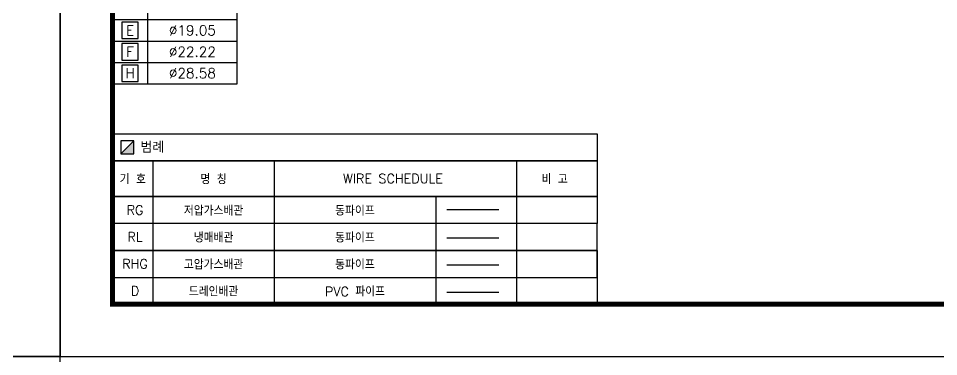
# Model space of a CAD drawing. Header units: millimetres. Extents: x -56261 to 196039, y 9480 to 100001.
# Drawn here: x 27001 to 45453, y 70301 to 77086 of the extents above; entities that cross this region are included whole.
import ezdxf
from ezdxf.enums import TextEntityAlignment as Align

# ---------------------------------------------------------------- set-up
doc = ezdxf.new("R2010")
doc.units = ezdxf.units.MM
for name, color, linetype in [('DVM_LEGEND', 7, 'Continuous'), ('DVM_REPORT', 7, 'Continuous'), ('FORM', 4, 'Continuous')]:
    doc.layers.add(name, color=color, linetype=linetype)
doc.styles.add('DVM_DEFAULT', font='romans.shx', dxfattribs={"bigfont": 'whgtxt.shx'})
doc.styles.add('DVM_REPORT', font='romans.shx', dxfattribs={"bigfont": 'whgtxt.shx'})

# ---------------------------------------------------------------- blocks, each defined once
blk = doc.blocks.new('FORM_기계', base_point=(381614, -321275))
at = {"layer": 'FORM', "color": 7}
blk.add_lwpolyline([(381614, -321275), (465714, -321275), (465714, -261875), (381614, -261875)], close=True, dxfattribs=at)
at = {"layer": 'FORM', "const_width": 200}
blk.add_lwpolyline([(463614, -319175), (383714, -319175), (383714, -263975), (463614, -263975)], close=True, dxfattribs=at)
blk = doc.blocks.new('P_LEGEND')
at = {"layer": 'DVM_REPORT'}
blk.add_hatch(color=2, dxfattribs=at).paths.add_polyline_path([(428, 3278), (166, 3016), (428, 3016)])
at = {"layer": 'DVM_REPORT', "color": 2}
blk.add_line((166, 3016), (428, 3278), dxfattribs=at)
at = {"layer": 'DVM_REPORT', "color": 7}
for p, q in [((810, 2880), (810, 0)), ((810, 2880), (810, 0)), ((3240, 2880), (3240, 0)), ((8100, 2880), (8100, 0)), ((8100, 2880), (8100, 0)), ((6480, 2160), (6480, 0))]:
    blk.add_line(p, q, dxfattribs=at)
at = {"layer": 'DVM_REPORT', "color": 3, "ltscale": 0.05}
for p, q in [((6705, 1904), (7746, 1904)), ((6705, 1333), (7746, 1333)), ((6705, 793), (7746, 793))]:
    blk.add_line(p, q, dxfattribs=at)
at = {"layer": 'DVM_REPORT', "color": 5, "ltscale": 0.05}
blk.add_line((6705, 245), (7746, 245), dxfattribs=at)
at = {"layer": 'DVM_REPORT', "color": 7}
for points in [[(0, 3420), (9720, 3420), (9720, 2880), (0, 2880)], [(0, 2880), (9720, 2880), (9720, 2160), (0, 2160)], [(0, 2160), (9720, 2160), (9720, 1620), (0, 1620)], [(9720, 1620), (0, 1620), (0, 1080), (9720, 1080)], [(0, 1080), (9720, 1080), (9720, 0), (0, 0)], [(9720, 1080), (0, 1080), (0, 540), (9720, 540)]]:
    blk.add_lwpolyline(points, close=True, dxfattribs=at)
at = {"layer": 'DVM_REPORT', "color": 2}
blk.add_lwpolyline([(166, 3016), (428, 3016), (428, 3278), (166, 3278)], close=True, dxfattribs=at)
at = {"layer": 'DVM_REPORT', "color": 2, "style": 'DVM_REPORT'}
blk.add_text('범례', height=225, dxfattribs=at).set_placement((561, 3152), align=Align.MIDDLE_LEFT)
for s, height, p in [('기 호', 187.5, (405, 2520)), ('명 칭', 187.5, (2025, 2520)), ('WIRE SCHEDULE', 187.5, (5625, 2520)), ('비 고', 187.5, (8865, 2520)), ('RG', 187.5, (450, 1890)), ('저압가스배관', 187.5, (2025, 1890)), ('동파이프', 187.5, (4860, 1890)), ('RL', 187.5, (450, 1350)), ('냉매배관', 187.5, (2025, 1350)), ('동파이프', 187.5, (4860, 1350)), ('RHG', 187.5, (450, 810)), ('고압가스배관', 187.5, (2025, 810)), ('동파이프', 187.5, (4860, 810)), ('드레인배관', 187.5, (2025, 270)), ('PVC 파이프', 187.5, (4860, 270)), ('D', 188, (450, 270))]:
    blk.add_text(s, height=height, dxfattribs=at).set_placement(p, align=Align.MIDDLE)

msp = doc.modelspace()

# ---------------------------------------------------------------- linework, layer by layer
at = {"layer": 'DVM_LEGEND', "color": 7}
for p, q in [((29588.9, 77491.1), (29588.9, 77061.1)), ((29588.9, 77061.1), (29588.9, 76631.1)), ((29588.9, 76631.1), (29588.9, 76201.1)), ((29588.9, 76201.1), (29588.9, 75771.1))]:
    msp.add_line(p, q, dxfattribs=at)
for points in [[(28888.9, 77491.1), (28888.9, 77061.1), (31388.9, 77061.1), (31388.9, 77491.1)], [(28888.9, 77061.1), (28888.9, 76631.1), (31388.9, 76631.1), (31388.9, 77061.1)], [(28888.9, 76631.1), (28888.9, 76201.1), (31388.9, 76201.1), (31388.9, 76631.1)], [(28888.9, 76201.1), (28888.9, 75771.1), (31388.9, 75771.1), (31388.9, 76201.1)]]:
    msp.add_lwpolyline(points, dxfattribs=at)
at = {"layer": 'DVM_LEGEND', "color": 2}
for points in [[(29073.9, 76681.1), (29403.9, 76681.1), (29403.9, 77011.1), (29073.9, 77011.1)], [(29073.9, 76251.1), (29403.9, 76251.1), (29403.9, 76581.1), (29073.9, 76581.1)], [(29073.9, 75821.1), (29403.9, 75821.1), (29403.9, 76151.1), (29073.9, 76151.1)]]:
    msp.add_lwpolyline(points, close=True, dxfattribs=at)

# ---------------------------------------------------------------- block references
at = {"layer": 'DVM_LEGEND', "color": 7}
msp.add_blockref('P_LEGEND', (28888.9, 71351.1), dxfattribs=at)
at = {"layer": 'FORM', "xscale": 0.5, "yscale": 0.5, "zscale": 0.5}
for p in [(-14211.1, 70301.1), (27838.9, 70301.1), (-14211.1, 40601.1)]:
    msp.add_blockref('FORM_기계', p, dxfattribs=at)

# ---------------------------------------------------------------- texts
at = {"layer": 'DVM_LEGEND', "color": 2, "style": 'DVM_DEFAULT'}
for s, p in [('E', (29238.9, 76846.1)), ('∅19.05', (30488.9, 76846.1)), ('F', (29238.9, 76416.1)), ('∅22.22', (30488.9, 76416.1)), ('H', (29238.9, 75986.1)), ('∅28.58', (30488.9, 75986.1))]:
    msp.add_text(s, height=200, dxfattribs=at).set_placement(p, align=Align.MIDDLE_CENTER)

doc.saveas('drawing.dxf')
